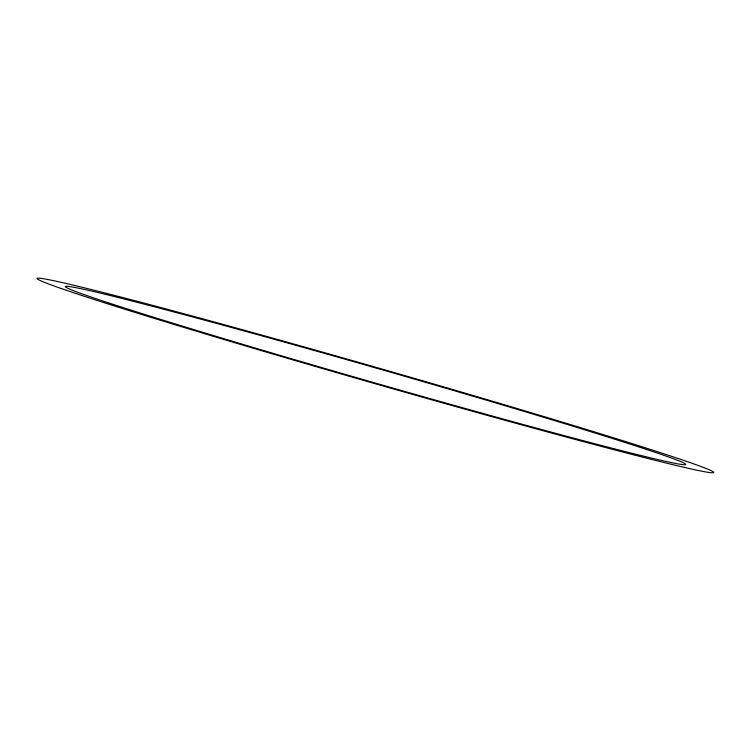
<?xml version="1.0" encoding="UTF-8"?>
<svg xmlns="http://www.w3.org/2000/svg" width="751" height="751" viewBox="0 0 751 751"><rect width="100%" height="100%" fill="white"/><g stroke="black" fill="none" stroke-linecap="round" stroke-linejoin="round"><path stroke-width="1.13" d="M144.99 315.514A351.778 7.979 16 0 0 705.029 471.806A351.778 7.979 16 0 0 276.481 339.18A351.778 7.979 16 0 0 144.99 315.514M164.047 320.47A322.705 7.322 16 0 0 677.787 463.846A322.705 7.322 16 0 0 284.667 342.184A322.705 7.322 16 0 0 164.047 320.47"/></g></svg>
